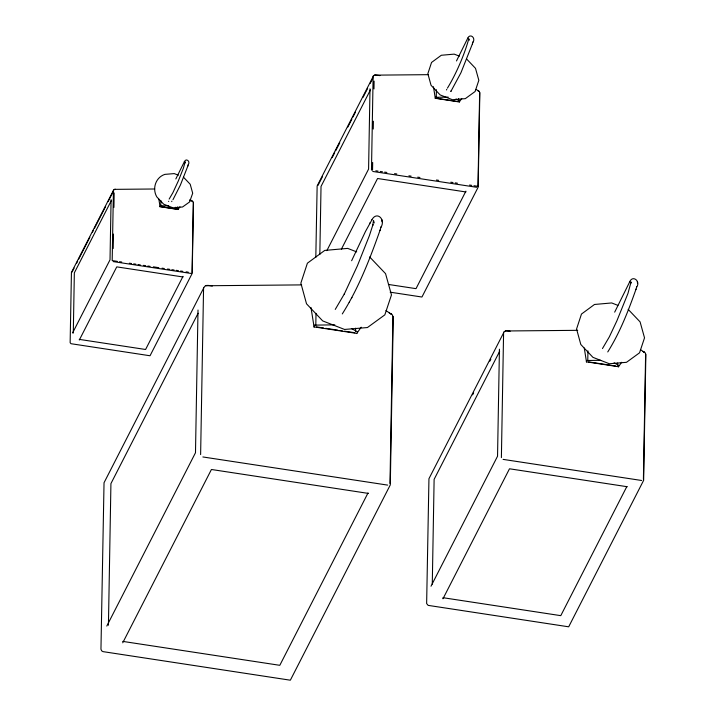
<?xml version="1.0" encoding="UTF-8"?>
<svg xmlns="http://www.w3.org/2000/svg" width="716" height="716" viewBox="0 0 716 716"><rect width="100%" height="100%" fill="white"/><g stroke="black" fill="none" stroke-linecap="round" stroke-linejoin="round"><path stroke-width="1.07" d="M111.087 199.603L110.022 259.81L72.602 332.931L73.292 333.038L74.348 272.823L111.266 200.695M113.2 248.488L113.45 234.051M113.925 207.416L114.175 192.98M108.429 625.211L110.926 483.604L198.108 313.25M160.876 200.543L160.778 206.074L163.919 206.557M177.541 209.233L177.586 207.005M198.01 310.037L195.486 452.754L106.791 626.079M315.81 257.411L317.143 185.954L373.6 75.645L374.996 74.92L379.972 75.61M315.801 325.377L316.007 313.357M319.828 254.457L321.028 186.437L370.405 89.939M355.557 331.436L355.619 328.161M370.002 88.802L368.588 169.083L326.845 250.663M372.535 170.265L372.678 162.469M373.26 129.032L373.403 121.228M373.976 88.909L374.11 81.114M436.402 89.688L436.268 97.439L438.398 97.761M432.276 584.175L434.12 479.362L499.625 351.359M458.634 100.84L458.67 98.629M499.428 349.184L497.539 456.226L431.014 586.216M587.773 360.694L587.943 350.858M617.595 365.241L617.631 363.048M113.432 190.062L112.188 260.588M192.076 272.76L193.32 202.234M203.577 287.429L200.623 454.588M373.134 76.093L371.479 170.113M389.987 483.443L392.932 316.284M477.993 186.348L479.657 92.319M503.599 332.233L501.388 457.605M643.415 479.237L645.626 353.874M184.307 161.771C186.017 157.601 190.725 161.449 188.245 164.716M371.577 220.376C376.383 210.343 386.112 219.257 380.903 227.348M467.637 38.369C469.92 32.802 476.185 37.939 472.891 42.298M629.606 281.943C632.64 274.514 640.999 281.361 636.605 287.17M172.977 199.692L180.414 185.023L187.923 165.817M342.293 313.93C358.716 287.895 369.912 258.879 380.151 229.961M450.829 91.514L460.916 72.799L472.462 43.766M607.759 351.941C620.002 332.448 628.388 310.762 636.032 289.13M187.869 166.031L188.317 164.483M380.008 230.454L381.064 226.793M472.381 44.043L472.981 41.984M635.933 289.497L636.721 286.758M175.832 178.946L184.451 161.548M351.628 260.74L365.473 231.483L371.908 219.839M456.486 60.941L467.825 38.064M614.677 312.149L629.856 281.54M72.074 272.044L74.106 268.07M76.648 263.112L77.659 261.125M78.679 259.138L89.849 237.3M92.391 232.333L93.411 230.355M94.422 228.368L105.601 206.53M108.143 201.563L113.728 190.644M183.01 276.367L145.59 349.489L79.342 339.393L79.333 339.993L116.744 266.871L183.001 276.967M317.994 185.399L322.549 176.485M332.17 157.681L334.703 152.732M335.715 150.754L339.769 142.842M347.869 127.001L351.923 119.089M352.934 117.102L355.467 112.161M363.066 97.313L367.621 88.408M370.154 83.459L372.687 78.509M122.731 642.816L211.426 469.49L368.471 493.422M341.407 249.132L377.556 178.499L465.892 191.96M465.91 191.154L416.023 288.655L388.412 284.449M367.997 492.984L279.804 665.316L122.758 641.393M472.614 394.838L473.625 392.86M489.833 361.186L490.845 359.208M626.786 486.647L560.78 615.653L442.989 597.699L442.971 598.773L509.497 468.783L627.279 486.728M351.69 297.928L351.932 297.462M349.274 302.447L349.542 301.946M369.948 223.052L370.253 222.542M169.155 199.084L172.896 192.685L178.32 180.951L183.386 168.233L185.131 161.807L185.435 162.845M447.437 88.113C455.967 74.339 464.738 53.986 468.792 38.727L469.436 40.114M335.258 309.41L344.521 293.632L344.271 294.097L357.382 265.824L369.384 235.68L372.964 224.672L372.803 225.227L373.51 220.439L374.244 222.918M602.478 348.549L609.316 336.887L616.87 320.866L627.968 293.417L631.056 281.988L631.181 282.963M178.024 209.537L179.94 206.817M459.26 102.057L461.775 98.477M356.675 333.593L361.177 327.194M618.427 366.852L621.649 362.287M435.355 97.295L448.198 97.125M160.098 205.966L168.654 205.859M314.181 325.127L334.828 324.849M586.556 360.506L600.688 360.318M374.45 75.153L428.123 74.67M114.417 189.355L154.674 188.997M205.904 285.756L301.642 284.896M505.353 330.98L577.705 330.327M115.267 189.203L113.781 189.731L71.439 272.465L70.141 342.687L70.991 343.707L150.038 355.762L192.201 273.369L193.454 202.628L192.622 201.196L189.588 200.525M476.686 187.288L372.75 171.446M177.246 209.17L161.252 206.745M191.091 273.458L113.137 261.582M354.832 332.725L344.477 331.177M641.67 480.49L503.08 459.377M387.66 485.108L202.879 456.96M436.894 98.334L457.98 101.547M435.194 98.28L459.377 101.967M375.846 170.775L378.048 171.106M380.25 171.446L382.46 171.777M384.662 172.117L386.864 172.449M394.588 173.63L396.789 173.961M408.917 175.814L411.118 176.145M417.732 177.156L419.943 177.487M436.474 180.011L438.684 180.343M450.812 182.195L453.013 182.526M455.224 182.866L457.426 183.198M469.553 185.05L471.755 185.381M473.965 185.721L477.268 186.223M159.972 206.709L178.114 209.475M390.175 292.182L421.948 297.024L478.163 187.171L479.827 92.838L479.192 91.317L477.59 90.484M112.985 260.696L117.343 261.367M119.527 261.698L121.711 262.029M129.345 263.193L131.529 263.524M133.713 263.855L135.888 264.186M138.072 264.517L140.255 264.857M143.531 265.35L145.715 265.681M147.89 266.021L150.074 266.352M153.349 266.844L158.8 267.677M162.076 268.178L164.259 268.509M167.526 269.01L169.71 269.341M171.894 269.672L174.078 270.004M176.261 270.335L178.436 270.675M180.62 271.006L182.804 271.337M186.079 271.838L188.254 272.17M510.186 331.213L506.078 330.676L504.216 331.642L428.947 478.718L426.638 603.561L428.15 605.378L568.683 626.813L643.639 480.338L645.859 354.563L645 352.541L642.87 351.431M212.348 286.069C209.761 285.747 205.367 284.082 203.971 287.438L104.035 482.745L100.956 649.197L101.645 650.817L102.97 651.623L290.347 680.2L390.292 484.902L393.245 317.206L392.108 314.503L389.262 313.026M588.606 361.893L615.644 366.01M586.341 361.822L618.588 366.735M323.525 327.982L316.481 326.881M325.735 328.322L337.863 330.166M340.064 330.506L342.266 330.837M313.894 326.881L356.89 333.432M478.386 90.986L478.843 91.192L476.149 89.402M643.935 352.093L644.543 352.361L640.909 349.954M192.371 201.241L189.937 199.54M459.359 56.134L454.204 54.13L441.307 55.266L431.542 62.453L427.864 73.667L431.041 85.285L440.143 94.924L452.44 99.73L465.302 98.656L475.093 91.523L478.834 80.308L475.505 68.342L466.563 58.954M617.872 305.365L611.697 302.949L594.495 304.47L581.473 314.055L576.568 329.002L580.81 344.494L592.938 357.347L609.343 363.746L626.491 362.314L639.549 352.809L644.525 337.854L640.095 321.896L628.174 309.375M178.356 175.205L174.239 173.594L164.895 174.373C155.569 177.353 151.953 188.764 156.858 196.963L163.687 204.194L172.914 207.792L182.562 206.987L189.579 201.948L192.702 193.231L190.205 184.254L183.502 177.21M356.684 251.898L347.699 248.389L324.76 250.412L307.397 263.193L300.863 283.124L306.511 303.781L322.692 320.911L344.557 329.45L367.424 327.543L384.832 314.861L391.473 294.929L385.557 273.655L369.662 256.955M391.097 314.064L391.491 314.27L385.951 310.592M456.011 99.023L459.538 100.983M614.095 362.815L618.812 365.42M175.59 207.264L178.239 208.732M351.377 328.474L357.177 331.678M584.274 348.03L586.502 361.992M433.449 86.734L435.31 98.405M310.968 307.441L314.109 327.105M158.845 199.138L160.062 206.808M637.356 281.522L637.383 282.014M637.392 282.48L637.419 282.963M381.914 219.812L381.95 220.465M381.968 221.092L381.995 221.736M168.716 201.509A1.745 1.709 41.6 0 1 168.6 201.259M171.885 201.142A1.745 1.709 41.6 0 1 171.679 201.626M446.56 89.965A2.318 2.273 41.6 0 1 446.73 89.294M451.08 90.869A2.318 2.273 41.6 0 1 450.964 91.192"/></g></svg>
